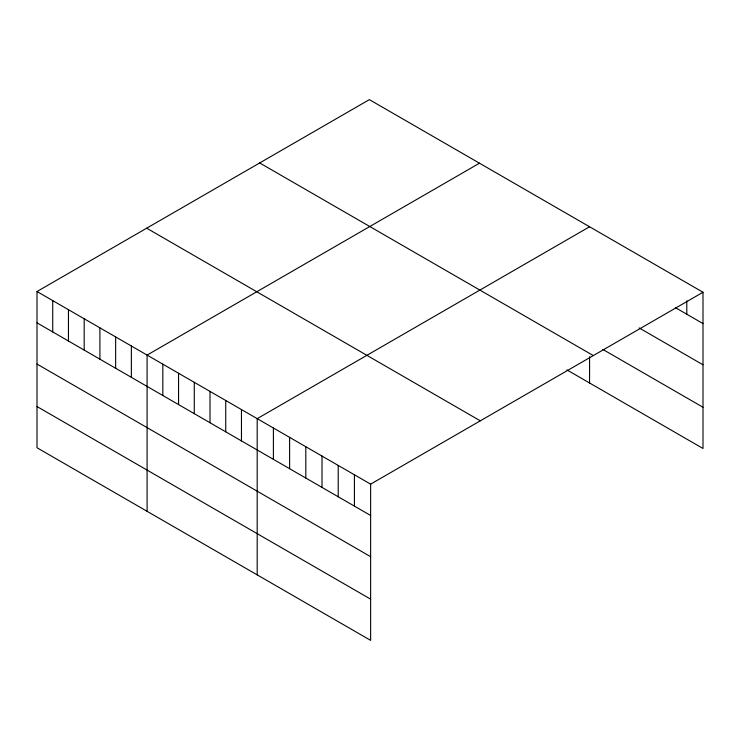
<?xml version="1.0" encoding="UTF-8"?>
<svg xmlns="http://www.w3.org/2000/svg" width="740" height="740" viewBox="0 0 740 740"><rect width="100%" height="100%" fill="white"/><g stroke="black" fill="none" stroke-linecap="round" stroke-linejoin="round"><path stroke-width="1.11" d="M37 291.523L370.629 484.145L370.629 640.368L37 447.746L37 291.523L369.371 99.632L703 292.254L703 448.477L566.96 369.926M479.474 163.198L147.094 355.089L147.094 511.312M589.567 226.764L257.196 418.655L257.196 574.878M370.629 484.145L703 292.254M675.361 307.618L703 323.574M639.138 327.922L703 364.792M602.915 349.474L703 407.259M259.694 162.957L593.313 355.579M146.687 228.197L480.306 420.82M37 322.853L370.629 515.475M37 364.071L370.629 556.684M37 406.538L370.629 599.15M686.794 300.792L686.794 314.223M589.567 356.652L589.567 382.987M354.423 474.784L354.423 506.114M338.217 465.432L338.217 496.762M322.011 456.081L322.011 487.401M305.805 446.72L305.805 478.049M289.608 437.368L289.608 468.688M273.402 428.007L273.402 459.337M241.462 409.572L241.462 440.901M225.737 400.497L225.737 431.818M210.012 391.414L210.012 422.743M194.278 382.33L194.278 413.66M178.553 373.247L178.553 404.577M162.828 364.173L162.828 395.493M131.369 346.006L131.369 377.335M115.644 336.931L115.644 368.252M99.909 327.848L99.909 359.178M84.184 318.764L84.184 350.094M68.459 309.69L68.459 341.011M52.725 300.607L52.725 331.936"/></g></svg>
